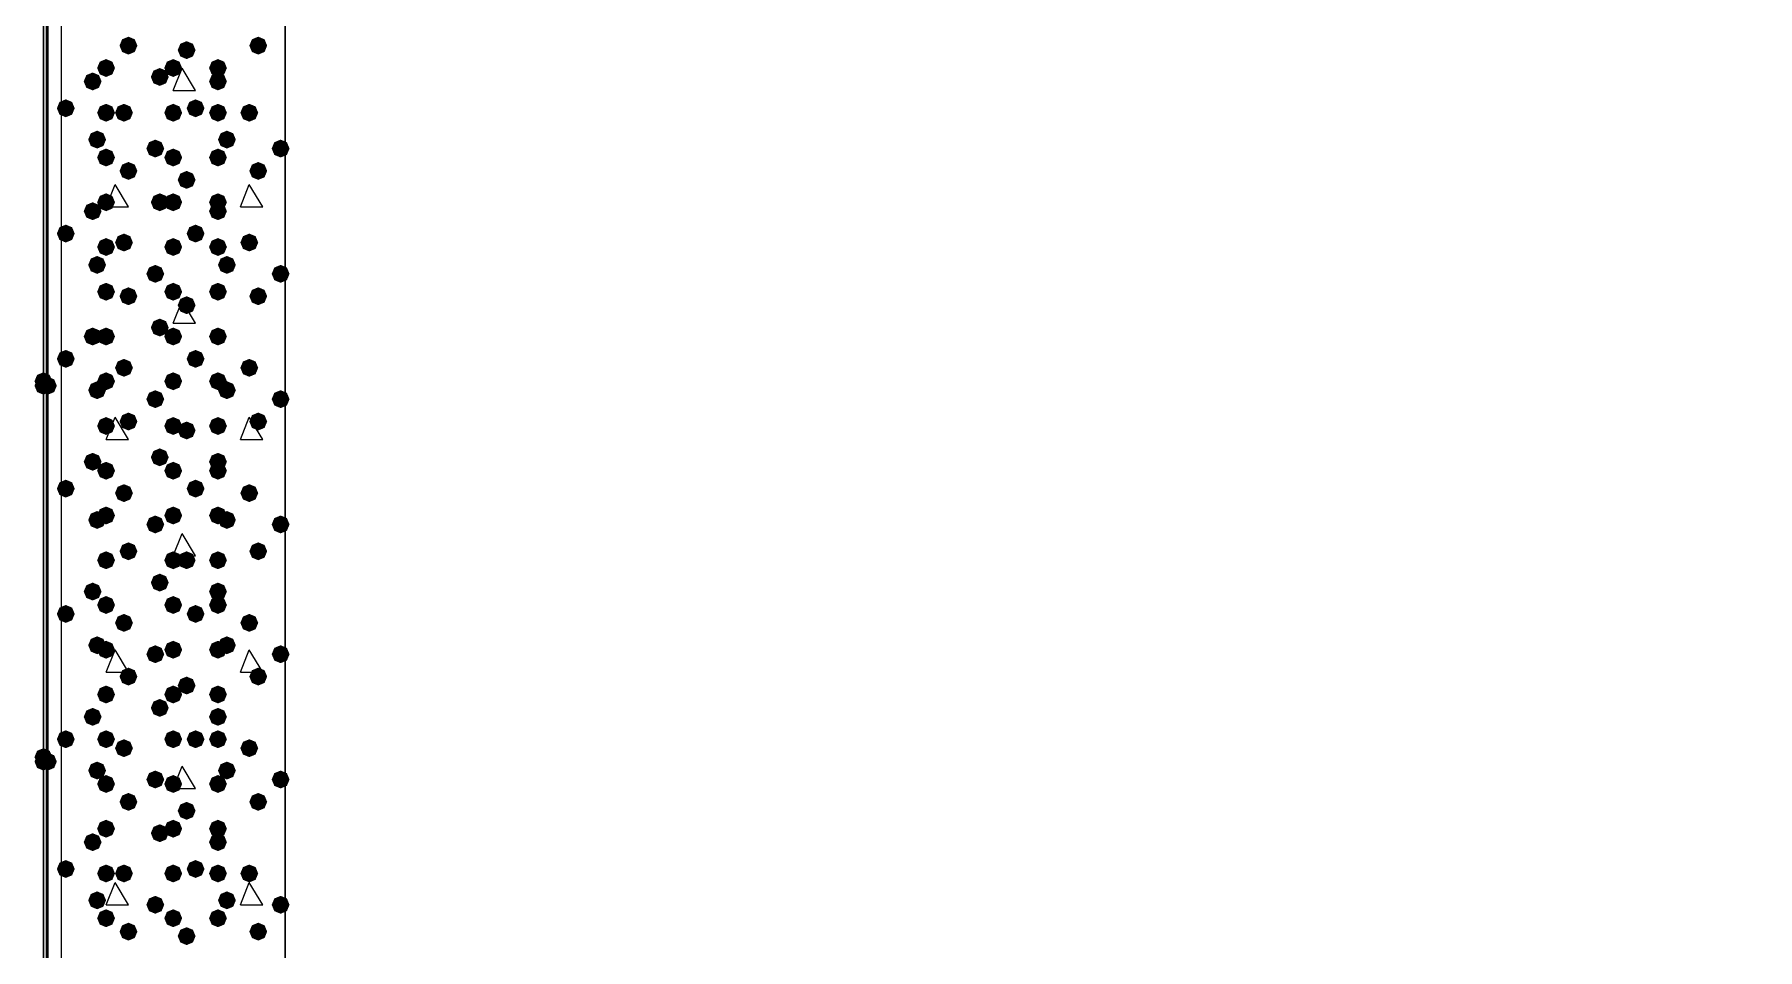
# Model space of a CAD drawing. Header units: millimetres. Extents: x 0 to 420, y 0 to 297.
# Drawn here: x 32.22 to 48.51, y 165.99 to 174.65 of the extents above; entities that cross this region are included whole.
import ezdxf

# ---------------------------------------------------------------- set-up
doc = ezdxf.new("R2010")
doc.units = ezdxf.units.MM
doc.layers.get('0').update_dxf_attribs({"linetype": 'CONTINUOUS'})

msp = doc.modelspace()

# ---------------------------------------------------------------- hatches: boundary and pattern name
at = {"true_color": 0x000007}
h = msp.add_hatch(color=0, dxfattribs=at)
h.paths.add_polyline_path([(32.342667, 226.271667), (32.342667, 82.677)], flags=0)
h.paths.add_polyline_path([(32.342667, 82.677), (32.342667, 226.271667)], flags=0)
at = {"true_color": 0x000008}
for points in [[(33.189333, 174.540333), (33.164462, 174.480537), (33.104667, 174.455667), (33.044871, 174.480537), (33.02, 174.540333), (33.044871, 174.600129), (33.104667, 174.625), (33.164462, 174.600129)], [(33.739667, 174.498), (33.714796, 174.438204), (33.655, 174.413333), (33.595204, 174.438204), (33.570333, 174.498), (33.595204, 174.557796), (33.655, 174.582667), (33.714796, 174.557796)], [(34.417, 174.540333), (34.392129, 174.480537), (34.332333, 174.455667), (34.272538, 174.480537), (34.247667, 174.540333), (34.272537, 174.600129), (34.332333, 174.625), (34.392129, 174.600129)], [(32.977667, 174.328667), (32.952796, 174.268871), (32.893, 174.244), (32.833204, 174.268871), (32.808333, 174.328667), (32.833204, 174.388462), (32.893, 174.413333), (32.952796, 174.388463)], [(33.612667, 174.328667), (33.587796, 174.268871), (33.528, 174.244), (33.468204, 174.268871), (33.443333, 174.328667), (33.468204, 174.388462), (33.528, 174.413333), (33.587796, 174.388463)], [(34.036, 174.328667), (34.011129, 174.268871), (33.951333, 174.244), (33.891537, 174.268871), (33.866667, 174.328667), (33.891537, 174.388462), (33.951333, 174.413333), (34.011129, 174.388463)], [(32.850667, 174.201667), (32.825796, 174.141871), (32.766, 174.117), (32.706204, 174.141871), (32.681333, 174.201667), (32.706204, 174.261462), (32.766, 174.286333), (32.825796, 174.261463)], [(33.485667, 174.244), (33.460796, 174.184204), (33.401, 174.159333), (33.341204, 174.184204), (33.316333, 174.244), (33.341204, 174.303796), (33.401, 174.328667), (33.460796, 174.303796)], [(34.036, 174.201667), (34.011129, 174.141871), (33.951333, 174.117), (33.891537, 174.141871), (33.866667, 174.201667), (33.891537, 174.261462), (33.951333, 174.286333), (34.011129, 174.261463)], [(32.596667, 173.947667), (32.571796, 173.887871), (32.512, 173.863), (32.452204, 173.887871), (32.427333, 173.947667), (32.452204, 174.007462), (32.512, 174.032333), (32.571796, 174.007463)], [(32.977667, 173.905333), (32.952796, 173.845537), (32.893, 173.820667), (32.833204, 173.845537), (32.808333, 173.905333), (32.833204, 173.965129), (32.893, 173.99), (32.952796, 173.965129)], [(33.147, 173.905333), (33.122129, 173.845537), (33.062333, 173.820667), (33.002538, 173.845537), (32.977667, 173.905333), (33.002537, 173.965129), (33.062333, 173.99), (33.122129, 173.965129)], [(33.612667, 173.905333), (33.587796, 173.845537), (33.528, 173.820667), (33.468204, 173.845537), (33.443333, 173.905333), (33.468204, 173.965129), (33.528, 173.99), (33.587796, 173.965129)], [(33.824333, 173.947667), (33.799462, 173.887871), (33.739667, 173.863), (33.679871, 173.887871), (33.655, 173.947667), (33.679871, 174.007462), (33.739667, 174.032333), (33.799462, 174.007463)], [(34.036, 173.905333), (34.011129, 173.845537), (33.951333, 173.820667), (33.891537, 173.845537), (33.866667, 173.905333), (33.891537, 173.965129), (33.951333, 173.99), (34.011129, 173.965129)], [(34.332333, 173.905333), (34.307463, 173.845537), (34.247667, 173.820667), (34.187871, 173.845537), (34.163, 173.905333), (34.187871, 173.965129), (34.247667, 173.99), (34.307462, 173.965129)], [(32.893, 173.651333), (32.868129, 173.591537), (32.808333, 173.566667), (32.748537, 173.591537), (32.723667, 173.651333), (32.748537, 173.711129), (32.808333, 173.736), (32.868129, 173.711129)], [(33.443333, 173.566667), (33.418463, 173.506871), (33.358667, 173.482), (33.298871, 173.506871), (33.274, 173.566667), (33.298871, 173.626462), (33.358667, 173.651333), (33.418462, 173.626463)], [(34.120667, 173.651333), (34.095796, 173.591537), (34.036, 173.566667), (33.976204, 173.591537), (33.951333, 173.651333), (33.976204, 173.711129), (34.036, 173.736), (34.095796, 173.711129)], [(34.628667, 173.566667), (34.603796, 173.506871), (34.544, 173.482), (34.484204, 173.506871), (34.459333, 173.566667), (34.484204, 173.626462), (34.544, 173.651333), (34.603796, 173.626463)], [(32.977667, 173.482), (32.952796, 173.422204), (32.893, 173.397333), (32.833204, 173.422204), (32.808333, 173.482), (32.833204, 173.541796), (32.893, 173.566667), (32.952796, 173.541796)], [(33.189333, 173.355), (33.164462, 173.295204), (33.104667, 173.270333), (33.044871, 173.295204), (33.02, 173.355), (33.044871, 173.414796), (33.104667, 173.439667), (33.164462, 173.414796)], [(33.612667, 173.482), (33.587796, 173.422204), (33.528, 173.397333), (33.468204, 173.422204), (33.443333, 173.482), (33.468204, 173.541796), (33.528, 173.566667), (33.587796, 173.541796)], [(34.036, 173.482), (34.011129, 173.422204), (33.951333, 173.397333), (33.891537, 173.422204), (33.866667, 173.482), (33.891537, 173.541796), (33.951333, 173.566667), (34.011129, 173.541796)], [(34.417, 173.355), (34.392129, 173.295204), (34.332333, 173.270333), (34.272538, 173.295204), (34.247667, 173.355), (34.272537, 173.414796), (34.332333, 173.439667), (34.392129, 173.414796)], [(33.739667, 173.270333), (33.714796, 173.210537), (33.655, 173.185667), (33.595204, 173.210537), (33.570333, 173.270333), (33.595204, 173.330129), (33.655, 173.355), (33.714796, 173.330129)], [(32.977667, 173.058667), (32.952796, 172.998871), (32.893, 172.974), (32.833204, 172.998871), (32.808333, 173.058667), (32.833204, 173.118462), (32.893, 173.143333), (32.952796, 173.118463)], [(33.485667, 173.058667), (33.460796, 172.998871), (33.401, 172.974), (33.341204, 172.998871), (33.316333, 173.058667), (33.341204, 173.118462), (33.401, 173.143333), (33.460796, 173.118463)], [(33.612667, 173.058667), (33.587796, 172.998871), (33.528, 172.974), (33.468204, 172.998871), (33.443333, 173.058667), (33.468204, 173.118462), (33.528, 173.143333), (33.587796, 173.118463)], [(34.036, 173.058667), (34.011129, 172.998871), (33.951333, 172.974), (33.891537, 172.998871), (33.866667, 173.058667), (33.891537, 173.118462), (33.951333, 173.143333), (34.011129, 173.118463)], [(32.850667, 172.974), (32.825796, 172.914204), (32.766, 172.889333), (32.706204, 172.914204), (32.681333, 172.974), (32.706204, 173.033796), (32.766, 173.058667), (32.825796, 173.033796)], [(34.036, 172.974), (34.011129, 172.914204), (33.951333, 172.889333), (33.891537, 172.914204), (33.866667, 172.974), (33.891537, 173.033796), (33.951333, 173.058667), (34.011129, 173.033796)], [(32.596667, 172.762333), (32.571796, 172.702537), (32.512, 172.677667), (32.452204, 172.702537), (32.427333, 172.762333), (32.452204, 172.822129), (32.512, 172.847), (32.571796, 172.822129)], [(33.147, 172.677667), (33.122129, 172.617871), (33.062333, 172.593), (33.002538, 172.617871), (32.977667, 172.677667), (33.002537, 172.737462), (33.062333, 172.762333), (33.122129, 172.737463)], [(33.824333, 172.762333), (33.799462, 172.702537), (33.739667, 172.677667), (33.679871, 172.702537), (33.655, 172.762333), (33.679871, 172.822129), (33.739667, 172.847), (33.799462, 172.822129)], [(34.332333, 172.677667), (34.307463, 172.617871), (34.247667, 172.593), (34.187871, 172.617871), (34.163, 172.677667), (34.187871, 172.737462), (34.247667, 172.762333), (34.307462, 172.737463)], [(32.977667, 172.635333), (32.952796, 172.575537), (32.893, 172.550667), (32.833204, 172.575537), (32.808333, 172.635333), (32.833204, 172.695129), (32.893, 172.72), (32.952796, 172.695129)], [(33.612667, 172.635333), (33.587796, 172.575537), (33.528, 172.550667), (33.468204, 172.575537), (33.443333, 172.635333), (33.468204, 172.695129), (33.528, 172.72), (33.587796, 172.695129)], [(34.036, 172.635333), (34.011129, 172.575537), (33.951333, 172.550667), (33.891537, 172.575537), (33.866667, 172.635333), (33.891537, 172.695129), (33.951333, 172.72), (34.011129, 172.695129)], [(32.893, 172.466), (32.868129, 172.406204), (32.808333, 172.381333), (32.748537, 172.406204), (32.723667, 172.466), (32.748537, 172.525796), (32.808333, 172.550667), (32.868129, 172.525796)], [(33.443333, 172.381333), (33.418463, 172.321537), (33.358667, 172.296667), (33.298871, 172.321537), (33.274, 172.381333), (33.298871, 172.441129), (33.358667, 172.466), (33.418462, 172.441129)], [(34.120667, 172.466), (34.095796, 172.406204), (34.036, 172.381333), (33.976204, 172.406204), (33.951333, 172.466), (33.976204, 172.525796), (34.036, 172.550667), (34.095796, 172.525796)], [(34.628667, 172.381333), (34.603796, 172.321537), (34.544, 172.296667), (34.484204, 172.321537), (34.459333, 172.381333), (34.484204, 172.441129), (34.544, 172.466), (34.603796, 172.441129)], [(32.977667, 172.212), (32.952796, 172.152204), (32.893, 172.127333), (32.833204, 172.152204), (32.808333, 172.212), (32.833204, 172.271796), (32.893, 172.296667), (32.952796, 172.271796)], [(33.612667, 172.212), (33.587796, 172.152204), (33.528, 172.127333), (33.468204, 172.152204), (33.443333, 172.212), (33.468204, 172.271796), (33.528, 172.296667), (33.587796, 172.271796)], [(34.036, 172.212), (34.011129, 172.152204), (33.951333, 172.127333), (33.891537, 172.152204), (33.866667, 172.212), (33.891537, 172.271796), (33.951333, 172.296667), (34.011129, 172.271796)], [(33.189333, 172.169667), (33.164462, 172.109871), (33.104667, 172.085), (33.044871, 172.109871), (33.02, 172.169667), (33.044871, 172.229462), (33.104667, 172.254333), (33.164462, 172.229463)], [(33.739667, 172.085), (33.714796, 172.025204), (33.655, 172.000333), (33.595204, 172.025204), (33.570333, 172.085), (33.595204, 172.144796), (33.655, 172.169667), (33.714796, 172.144796)], [(34.417, 172.169667), (34.392129, 172.109871), (34.332333, 172.085), (34.272538, 172.109871), (34.247667, 172.169667), (34.272537, 172.229462), (34.332333, 172.254333), (34.392129, 172.229463)], [(33.485667, 171.873333), (33.460796, 171.813538), (33.401, 171.788667), (33.341204, 171.813538), (33.316333, 171.873333), (33.341204, 171.933129), (33.401, 171.958), (33.460796, 171.933129)], [(32.850667, 171.788667), (32.825796, 171.728871), (32.766, 171.704), (32.706204, 171.728871), (32.681333, 171.788667), (32.706204, 171.848462), (32.766, 171.873333), (32.825796, 171.848463)], [(32.977667, 171.788667), (32.952796, 171.728871), (32.893, 171.704), (32.833204, 171.728871), (32.808333, 171.788667), (32.833204, 171.848462), (32.893, 171.873333), (32.952796, 171.848463)], [(33.612667, 171.788667), (33.587796, 171.728871), (33.528, 171.704), (33.468204, 171.728871), (33.443333, 171.788667), (33.468204, 171.848462), (33.528, 171.873333), (33.587796, 171.848463)], [(34.036, 171.788667), (34.011129, 171.728871), (33.951333, 171.704), (33.891537, 171.728871), (33.866667, 171.788667), (33.891537, 171.848462), (33.951333, 171.873333), (34.011129, 171.848463)], [(34.036, 171.788667), (34.011129, 171.728871), (33.951333, 171.704), (33.891537, 171.728871), (33.866667, 171.788667), (33.891537, 171.848462), (33.951333, 171.873333), (34.011129, 171.848463)], [(32.596667, 171.577), (32.571796, 171.517204), (32.512, 171.492333), (32.452204, 171.517204), (32.427333, 171.577), (32.452204, 171.636796), (32.512, 171.661667), (32.571796, 171.636796)], [(33.824333, 171.577), (33.799462, 171.517204), (33.739667, 171.492333), (33.679871, 171.517204), (33.655, 171.577), (33.679871, 171.636796), (33.739667, 171.661667), (33.799462, 171.636796)], [(33.147, 171.492333), (33.122129, 171.432537), (33.062333, 171.407667), (33.002538, 171.432537), (32.977667, 171.492333), (33.002537, 171.552129), (33.062333, 171.577), (33.122129, 171.552129)], [(34.332333, 171.492333), (34.307463, 171.432537), (34.247667, 171.407667), (34.187871, 171.432537), (34.163, 171.492333), (34.187871, 171.552129), (34.247667, 171.577), (34.307462, 171.552129)], [(32.893, 171.280667), (32.868129, 171.220871), (32.808333, 171.196), (32.748537, 171.220871), (32.723667, 171.280667), (32.748537, 171.340462), (32.808333, 171.365333), (32.868129, 171.340463)], [(32.977667, 171.365333), (32.952796, 171.305537), (32.893, 171.280667), (32.833204, 171.305537), (32.808333, 171.365333), (32.833204, 171.425129), (32.893, 171.45), (32.952796, 171.425129)], [(33.612667, 171.365333), (33.587796, 171.305537), (33.528, 171.280667), (33.468204, 171.305537), (33.443333, 171.365333), (33.468204, 171.425129), (33.528, 171.45), (33.587796, 171.425129)], [(34.036, 171.365333), (34.011129, 171.305537), (33.951333, 171.280667), (33.891537, 171.305537), (33.866667, 171.365333), (33.891537, 171.425129), (33.951333, 171.45), (34.011129, 171.425129)], [(34.120667, 171.280667), (34.095796, 171.220871), (34.036, 171.196), (33.976204, 171.220871), (33.951333, 171.280667), (33.976204, 171.340462), (34.036, 171.365333), (34.095796, 171.340463)], [(33.443333, 171.196), (33.418463, 171.136204), (33.358667, 171.111333), (33.298871, 171.136204), (33.274, 171.196), (33.298871, 171.255796), (33.358667, 171.280667), (33.418462, 171.255796)], [(34.628667, 171.196), (34.603796, 171.136204), (34.544, 171.111333), (34.484204, 171.136204), (34.459333, 171.196), (34.484204, 171.255796), (34.544, 171.280667), (34.603796, 171.255796)], [(32.977667, 170.942), (32.952796, 170.882204), (32.893, 170.857333), (32.833204, 170.882204), (32.808333, 170.942), (32.833204, 171.001796), (32.893, 171.026667), (32.952796, 171.001796)], [(33.189333, 170.984333), (33.164462, 170.924537), (33.104667, 170.899667), (33.044871, 170.924537), (33.02, 170.984333), (33.044871, 171.044129), (33.104667, 171.069), (33.164462, 171.044129)], [(33.612667, 170.942), (33.587796, 170.882204), (33.528, 170.857333), (33.468204, 170.882204), (33.443333, 170.942), (33.468204, 171.001796), (33.528, 171.026667), (33.587796, 171.001796)], [(33.739667, 170.899667), (33.714796, 170.839871), (33.655, 170.815), (33.595204, 170.839871), (33.570333, 170.899667), (33.595204, 170.959462), (33.655, 170.984333), (33.714796, 170.959463)], [(34.036, 170.942), (34.011129, 170.882204), (33.951333, 170.857333), (33.891537, 170.882204), (33.866667, 170.942), (33.891537, 171.001796), (33.951333, 171.026667), (34.011129, 171.001796)], [(34.417, 170.984333), (34.392129, 170.924537), (34.332333, 170.899667), (34.272538, 170.924537), (34.247667, 170.984333), (34.272537, 171.044129), (34.332333, 171.069), (34.392129, 171.044129)], [(32.850667, 170.603333), (32.825796, 170.543537), (32.766, 170.518667), (32.706204, 170.543537), (32.681333, 170.603333), (32.706204, 170.663129), (32.766, 170.688), (32.825796, 170.663129)], [(33.485667, 170.645667), (33.460796, 170.585871), (33.401, 170.561), (33.341204, 170.585871), (33.316333, 170.645667), (33.341204, 170.705462), (33.401, 170.730333), (33.460796, 170.705463)], [(34.036, 170.603333), (34.011129, 170.543537), (33.951333, 170.518667), (33.891537, 170.543537), (33.866667, 170.603333), (33.891537, 170.663129), (33.951333, 170.688), (34.011129, 170.663129)], [(32.977667, 170.518667), (32.952796, 170.458871), (32.893, 170.434), (32.833204, 170.458871), (32.808333, 170.518667), (32.833204, 170.578462), (32.893, 170.603333), (32.952796, 170.578463)], [(33.612667, 170.518667), (33.587796, 170.458871), (33.528, 170.434), (33.468204, 170.458871), (33.443333, 170.518667), (33.468204, 170.578462), (33.528, 170.603333), (33.587796, 170.578463)], [(34.036, 170.518667), (34.011129, 170.458871), (33.951333, 170.434), (33.891537, 170.458871), (33.866667, 170.518667), (33.891537, 170.578462), (33.951333, 170.603333), (34.011129, 170.578463)], [(32.596667, 170.349333), (32.571796, 170.289537), (32.512, 170.264667), (32.452204, 170.289537), (32.427333, 170.349333), (32.452204, 170.409129), (32.512, 170.434), (32.571796, 170.409129)], [(33.147, 170.307), (33.122129, 170.247204), (33.062333, 170.222333), (33.002538, 170.247204), (32.977667, 170.307), (33.002537, 170.366796), (33.062333, 170.391667), (33.122129, 170.366796)], [(33.824333, 170.349333), (33.799462, 170.289537), (33.739667, 170.264667), (33.679871, 170.289537), (33.655, 170.349333), (33.679871, 170.409129), (33.739667, 170.434), (33.799462, 170.409129)], [(34.332333, 170.307), (34.307463, 170.247204), (34.247667, 170.222333), (34.187871, 170.247204), (34.163, 170.307), (34.187871, 170.366796), (34.247667, 170.391667), (34.307462, 170.366796)], [(32.977667, 170.095333), (32.952796, 170.035537), (32.893, 170.010667), (32.833204, 170.035537), (32.808333, 170.095333), (32.833204, 170.155129), (32.893, 170.18), (32.952796, 170.155129)], [(33.612667, 170.095333), (33.587796, 170.035537), (33.528, 170.010667), (33.468204, 170.035537), (33.443333, 170.095333), (33.468204, 170.155129), (33.528, 170.18), (33.587796, 170.155129)], [(34.036, 170.095333), (34.011129, 170.035537), (33.951333, 170.010667), (33.891537, 170.035537), (33.866667, 170.095333), (33.891537, 170.155129), (33.951333, 170.18), (34.011129, 170.155129)], [(32.893, 170.053), (32.868129, 169.993204), (32.808333, 169.968333), (32.748537, 169.993204), (32.723667, 170.053), (32.748537, 170.112796), (32.808333, 170.137667), (32.868129, 170.112796)], [(33.443333, 170.010667), (33.418463, 169.950871), (33.358667, 169.926), (33.298871, 169.950871), (33.274, 170.010667), (33.298871, 170.070462), (33.358667, 170.095333), (33.418462, 170.070463)], [(34.120667, 170.053), (34.095796, 169.993204), (34.036, 169.968333), (33.976204, 169.993204), (33.951333, 170.053), (33.976204, 170.112796), (34.036, 170.137667), (34.095796, 170.112796)], [(34.628667, 170.010667), (34.603796, 169.950871), (34.544, 169.926), (34.484204, 169.950871), (34.459333, 170.010667), (34.484204, 170.070462), (34.544, 170.095333), (34.603796, 170.070463)], [(33.189333, 169.756667), (33.164462, 169.696871), (33.104667, 169.672), (33.044871, 169.696871), (33.02, 169.756667), (33.044871, 169.816462), (33.104667, 169.841333), (33.164462, 169.816463)], [(34.417, 169.756667), (34.392129, 169.696871), (34.332333, 169.672), (34.272538, 169.696871), (34.247667, 169.756667), (34.272537, 169.816462), (34.332333, 169.841333), (34.392129, 169.816463)], [(32.977667, 169.672), (32.952796, 169.612204), (32.893, 169.587333), (32.833204, 169.612204), (32.808333, 169.672), (32.833204, 169.731796), (32.893, 169.756667), (32.952796, 169.731796)], [(33.612667, 169.672), (33.587796, 169.612204), (33.528, 169.587333), (33.468204, 169.612204), (33.443333, 169.672), (33.468204, 169.731796), (33.528, 169.756667), (33.587796, 169.731796)], [(33.739667, 169.672), (33.714796, 169.612204), (33.655, 169.587333), (33.595204, 169.612204), (33.570333, 169.672), (33.595204, 169.731796), (33.655, 169.756667), (33.714796, 169.731796)], [(34.036, 169.672), (34.011129, 169.612204), (33.951333, 169.587333), (33.891537, 169.612204), (33.866667, 169.672), (33.891537, 169.731796), (33.951333, 169.756667), (34.011129, 169.731796)], [(33.485667, 169.460333), (33.460796, 169.400537), (33.401, 169.375667), (33.341204, 169.400537), (33.316333, 169.460333), (33.341204, 169.520129), (33.401, 169.545), (33.460796, 169.520129)], [(32.850667, 169.375667), (32.825796, 169.315871), (32.766, 169.291), (32.706204, 169.315871), (32.681333, 169.375667), (32.706204, 169.435462), (32.766, 169.460333), (32.825796, 169.435463)], [(34.036, 169.375667), (34.011129, 169.315871), (33.951333, 169.291), (33.891537, 169.315871), (33.866667, 169.375667), (33.891537, 169.435462), (33.951333, 169.460333), (34.011129, 169.435463)], [(32.596667, 169.164), (32.571796, 169.104204), (32.512, 169.079333), (32.452204, 169.104204), (32.427333, 169.164), (32.452204, 169.223796), (32.512, 169.248667), (32.571796, 169.223796)], [(32.977667, 169.248667), (32.952796, 169.188871), (32.893, 169.164), (32.833204, 169.188871), (32.808333, 169.248667), (32.833204, 169.308462), (32.893, 169.333333), (32.952796, 169.308463)], [(33.612667, 169.248667), (33.587796, 169.188871), (33.528, 169.164), (33.468204, 169.188871), (33.443333, 169.248667), (33.468204, 169.308462), (33.528, 169.333333), (33.587796, 169.308463)], [(33.824333, 169.164), (33.799462, 169.104204), (33.739667, 169.079333), (33.679871, 169.104204), (33.655, 169.164), (33.679871, 169.223796), (33.739667, 169.248667), (33.799462, 169.223796)], [(34.036, 169.248667), (34.011129, 169.188871), (33.951333, 169.164), (33.891537, 169.188871), (33.866667, 169.248667), (33.891537, 169.308462), (33.951333, 169.333333), (34.011129, 169.308463)], [(33.147, 169.079333), (33.122129, 169.019537), (33.062333, 168.994667), (33.002538, 169.019537), (32.977667, 169.079333), (33.002537, 169.139129), (33.062333, 169.164), (33.122129, 169.139129)], [(34.332333, 169.079333), (34.307463, 169.019537), (34.247667, 168.994667), (34.187871, 169.019537), (34.163, 169.079333), (34.187871, 169.139129), (34.247667, 169.164), (34.307462, 169.139129)], [(32.893, 168.867667), (32.868129, 168.807871), (32.808333, 168.783), (32.748537, 168.807871), (32.723667, 168.867667), (32.748537, 168.927462), (32.808333, 168.952333), (32.868129, 168.927463)], [(32.977667, 168.825333), (32.952796, 168.765537), (32.893, 168.740667), (32.833204, 168.765537), (32.808333, 168.825333), (32.833204, 168.885129), (32.893, 168.91), (32.952796, 168.885129)], [(33.443333, 168.783), (33.418463, 168.723204), (33.358667, 168.698333), (33.298871, 168.723204), (33.274, 168.783), (33.298871, 168.842796), (33.358667, 168.867667), (33.418462, 168.842796)], [(33.612667, 168.825333), (33.587796, 168.765537), (33.528, 168.740667), (33.468204, 168.765537), (33.443333, 168.825333), (33.468204, 168.885129), (33.528, 168.91), (33.587796, 168.885129)], [(34.036, 168.825333), (34.011129, 168.765537), (33.951333, 168.740667), (33.891537, 168.765537), (33.866667, 168.825333), (33.891537, 168.885129), (33.951333, 168.91), (34.011129, 168.885129)], [(34.120667, 168.867667), (34.095796, 168.807871), (34.036, 168.783), (33.976204, 168.807871), (33.951333, 168.867667), (33.976204, 168.927462), (34.036, 168.952333), (34.095796, 168.927463)], [(34.628667, 168.783), (34.603796, 168.723204), (34.544, 168.698333), (34.484204, 168.723204), (34.459333, 168.783), (34.484204, 168.842796), (34.544, 168.867667), (34.603796, 168.842796)], [(33.189333, 168.571333), (33.164462, 168.511537), (33.104667, 168.486667), (33.044871, 168.511537), (33.02, 168.571333), (33.044871, 168.631129), (33.104667, 168.656), (33.164462, 168.631129)], [(33.739667, 168.486667), (33.714796, 168.426871), (33.655, 168.402), (33.595204, 168.426871), (33.570333, 168.486667), (33.595204, 168.546462), (33.655, 168.571333), (33.714796, 168.546463)], [(34.417, 168.571333), (34.392129, 168.511537), (34.332333, 168.486667), (34.272538, 168.511537), (34.247667, 168.571333), (34.272537, 168.631129), (34.332333, 168.656), (34.392129, 168.631129)], [(32.977667, 168.402), (32.952796, 168.342204), (32.893, 168.317333), (32.833204, 168.342204), (32.808333, 168.402), (32.833204, 168.461796), (32.893, 168.486667), (32.952796, 168.461796)], [(33.612667, 168.402), (33.587796, 168.342204), (33.528, 168.317333), (33.468204, 168.342204), (33.443333, 168.402), (33.468204, 168.461796), (33.528, 168.486667), (33.587796, 168.461796)], [(34.036, 168.402), (34.011129, 168.342204), (33.951333, 168.317333), (33.891537, 168.342204), (33.866667, 168.402), (33.891537, 168.461796), (33.951333, 168.486667), (34.011129, 168.461796)], [(32.850667, 168.190333), (32.825796, 168.130537), (32.766, 168.105667), (32.706204, 168.130537), (32.681333, 168.190333), (32.706204, 168.250129), (32.766, 168.275), (32.825796, 168.250129)], [(33.485667, 168.275), (33.460796, 168.215204), (33.401, 168.190333), (33.341204, 168.215204), (33.316333, 168.275), (33.341204, 168.334796), (33.401, 168.359667), (33.460796, 168.334796)], [(34.036, 168.190333), (34.011129, 168.130537), (33.951333, 168.105667), (33.891537, 168.130537), (33.866667, 168.190333), (33.891537, 168.250129), (33.951333, 168.275), (34.011129, 168.250129)], [(32.596667, 167.978667), (32.571796, 167.918871), (32.512, 167.894), (32.452204, 167.918871), (32.427333, 167.978667), (32.452204, 168.038462), (32.512, 168.063333), (32.571796, 168.038463)], [(32.977667, 167.978667), (32.952796, 167.918871), (32.893, 167.894), (32.833204, 167.918871), (32.808333, 167.978667), (32.833204, 168.038462), (32.893, 168.063333), (32.952796, 168.038463)], [(33.612667, 167.978667), (33.587796, 167.918871), (33.528, 167.894), (33.468204, 167.918871), (33.443333, 167.978667), (33.468204, 168.038462), (33.528, 168.063333), (33.587796, 168.038463)], [(33.824333, 167.978667), (33.799462, 167.918871), (33.739667, 167.894), (33.679871, 167.918871), (33.655, 167.978667), (33.679871, 168.038462), (33.739667, 168.063333), (33.799462, 168.038463)], [(34.036, 167.978667), (34.011129, 167.918871), (33.951333, 167.894), (33.891537, 167.918871), (33.866667, 167.978667), (33.891537, 168.038462), (33.951333, 168.063333), (34.011129, 168.038463)], [(33.147, 167.894), (33.122129, 167.834204), (33.062333, 167.809333), (33.002538, 167.834204), (32.977667, 167.894), (33.002537, 167.953796), (33.062333, 167.978667), (33.122129, 167.953796)], [(34.332333, 167.894), (34.307463, 167.834204), (34.247667, 167.809333), (34.187871, 167.834204), (34.163, 167.894), (34.187871, 167.953796), (34.247667, 167.978667), (34.307462, 167.953796)], [(32.893, 167.682333), (32.868129, 167.622537), (32.808333, 167.597667), (32.748537, 167.622537), (32.723667, 167.682333), (32.748537, 167.742129), (32.808333, 167.767), (32.868129, 167.742129)], [(34.120667, 167.682333), (34.095796, 167.622537), (34.036, 167.597667), (33.976204, 167.622537), (33.951333, 167.682333), (33.976204, 167.742129), (34.036, 167.767), (34.095796, 167.742129)], [(32.977667, 167.555333), (32.952796, 167.495537), (32.893, 167.470667), (32.833204, 167.495537), (32.808333, 167.555333), (32.833204, 167.615129), (32.893, 167.64), (32.952796, 167.615129)], [(33.443333, 167.597667), (33.418463, 167.537871), (33.358667, 167.513), (33.298871, 167.537871), (33.274, 167.597667), (33.298871, 167.657462), (33.358667, 167.682333), (33.418462, 167.657463)], [(33.612667, 167.555333), (33.587796, 167.495537), (33.528, 167.470667), (33.468204, 167.495537), (33.443333, 167.555333), (33.468204, 167.615129), (33.528, 167.64), (33.587796, 167.615129)], [(34.036, 167.555333), (34.011129, 167.495537), (33.951333, 167.470667), (33.891537, 167.495537), (33.866667, 167.555333), (33.891537, 167.615129), (33.951333, 167.64), (34.011129, 167.615129)], [(34.628667, 167.597667), (34.603796, 167.537871), (34.544, 167.513), (34.484204, 167.537871), (34.459333, 167.597667), (34.484204, 167.657462), (34.544, 167.682333), (34.603796, 167.657463)], [(33.189333, 167.386), (33.164462, 167.326204), (33.104667, 167.301333), (33.044871, 167.326204), (33.02, 167.386), (33.044871, 167.445796), (33.104667, 167.470667), (33.164462, 167.445796)], [(33.739667, 167.301333), (33.714796, 167.241537), (33.655, 167.216667), (33.595204, 167.241537), (33.570333, 167.301333), (33.595204, 167.361129), (33.655, 167.386), (33.714796, 167.361129)], [(34.417, 167.386), (34.392129, 167.326204), (34.332333, 167.301333), (34.272538, 167.326204), (34.247667, 167.386), (34.272537, 167.445796), (34.332333, 167.470667), (34.392129, 167.445796)], [(32.850667, 167.005), (32.825796, 166.945204), (32.766, 166.920333), (32.706204, 166.945204), (32.681333, 167.005), (32.706204, 167.064796), (32.766, 167.089667), (32.825796, 167.064796)], [(32.977667, 167.132), (32.952796, 167.072204), (32.893, 167.047333), (32.833204, 167.072204), (32.808333, 167.132), (32.833204, 167.191796), (32.893, 167.216667), (32.952796, 167.191796)], [(33.485667, 167.089667), (33.460796, 167.029871), (33.401, 167.005), (33.341204, 167.029871), (33.316333, 167.089667), (33.341204, 167.149462), (33.401, 167.174333), (33.460796, 167.149463)], [(33.612667, 167.132), (33.587796, 167.072204), (33.528, 167.047333), (33.468204, 167.072204), (33.443333, 167.132), (33.468204, 167.191796), (33.528, 167.216667), (33.587796, 167.191796)], [(34.036, 167.132), (34.011129, 167.072204), (33.951333, 167.047333), (33.891537, 167.072204), (33.866667, 167.132), (33.891537, 167.191796), (33.951333, 167.216667), (34.011129, 167.191796)], [(34.036, 167.005), (34.011129, 166.945204), (33.951333, 166.920333), (33.891537, 166.945204), (33.866667, 167.005), (33.891537, 167.064796), (33.951333, 167.089667), (34.011129, 167.064796)], [(32.596667, 166.751), (32.571796, 166.691204), (32.512, 166.666333), (32.452204, 166.691204), (32.427333, 166.751), (32.452204, 166.810796), (32.512, 166.835667), (32.571796, 166.810796)], [(32.977667, 166.708667), (32.952796, 166.648871), (32.893, 166.624), (32.833204, 166.648871), (32.808333, 166.708667), (32.833204, 166.768462), (32.893, 166.793333), (32.952796, 166.768463)], [(33.147, 166.708667), (33.122129, 166.648871), (33.062333, 166.624), (33.002538, 166.648871), (32.977667, 166.708667), (33.002537, 166.768462), (33.062333, 166.793333), (33.122129, 166.768463)], [(33.612667, 166.708667), (33.587796, 166.648871), (33.528, 166.624), (33.468204, 166.648871), (33.443333, 166.708667), (33.468204, 166.768462), (33.528, 166.793333), (33.587796, 166.768463)], [(33.824333, 166.751), (33.799462, 166.691204), (33.739667, 166.666333), (33.679871, 166.691204), (33.655, 166.751), (33.679871, 166.810796), (33.739667, 166.835667), (33.799462, 166.810796)], [(34.036, 166.708667), (34.011129, 166.648871), (33.951333, 166.624), (33.891537, 166.648871), (33.866667, 166.708667), (33.891537, 166.768462), (33.951333, 166.793333), (34.011129, 166.768463)], [(34.332333, 166.708667), (34.307463, 166.648871), (34.247667, 166.624), (34.187871, 166.648871), (34.163, 166.708667), (34.187871, 166.768462), (34.247667, 166.793333), (34.307462, 166.768463)], [(32.893, 166.454667), (32.868129, 166.394871), (32.808333, 166.37), (32.748537, 166.394871), (32.723667, 166.454667), (32.748537, 166.514462), (32.808333, 166.539333), (32.868129, 166.514463)], [(33.443333, 166.412333), (33.418463, 166.352537), (33.358667, 166.327667), (33.298871, 166.352537), (33.274, 166.412333), (33.298871, 166.472129), (33.358667, 166.497), (33.418462, 166.472129)], [(34.120667, 166.454667), (34.095796, 166.394871), (34.036, 166.37), (33.976204, 166.394871), (33.951333, 166.454667), (33.976204, 166.514462), (34.036, 166.539333), (34.095796, 166.514463)], [(34.628667, 166.412333), (34.603796, 166.352537), (34.544, 166.327667), (34.484204, 166.352537), (34.459333, 166.412333), (34.484204, 166.472129), (34.544, 166.497), (34.603796, 166.472129)], [(32.977667, 166.285333), (32.952796, 166.225537), (32.893, 166.200667), (32.833204, 166.225537), (32.808333, 166.285333), (32.833204, 166.345129), (32.893, 166.37), (32.952796, 166.345129)], [(33.189333, 166.158333), (33.164462, 166.098537), (33.104667, 166.073667), (33.044871, 166.098537), (33.02, 166.158333), (33.044871, 166.218129), (33.104667, 166.243), (33.164462, 166.218129)], [(33.612667, 166.285333), (33.587796, 166.225537), (33.528, 166.200667), (33.468204, 166.225537), (33.443333, 166.285333), (33.468204, 166.345129), (33.528, 166.37), (33.587796, 166.345129)], [(34.036, 166.285333), (34.011129, 166.225537), (33.951333, 166.200667), (33.891537, 166.225537), (33.866667, 166.285333), (33.891537, 166.345129), (33.951333, 166.37), (34.011129, 166.345129)], [(34.417, 166.158333), (34.392129, 166.098537), (34.332333, 166.073667), (34.272538, 166.098537), (34.247667, 166.158333), (34.272537, 166.218129), (34.332333, 166.243), (34.392129, 166.218129)], [(33.739667, 166.116), (33.714796, 166.056204), (33.655, 166.031333), (33.595204, 166.056204), (33.570333, 166.116), (33.595204, 166.175796), (33.655, 166.200667), (33.714796, 166.175796)]]:
    msp.add_hatch(color=0, dxfattribs=at).paths.add_polyline_path(points, flags=0)
at = {"true_color": 0x0000fe}
for points in [[(32.385, 171.365333), (32.360129, 171.305537), (32.300333, 171.280667), (32.240538, 171.305537), (32.215667, 171.365333), (32.240537, 171.425129), (32.300333, 171.45), (32.360129, 171.425129)], [(32.385, 171.323), (32.360129, 171.263204), (32.300333, 171.238333), (32.240538, 171.263204), (32.215667, 171.323), (32.240537, 171.382796), (32.300333, 171.407667), (32.360129, 171.382796)], [(32.385, 171.323), (32.360129, 171.263204), (32.300333, 171.238333), (32.240538, 171.263204), (32.215667, 171.323), (32.240537, 171.382796), (32.300333, 171.407667), (32.360129, 171.382796)], [(32.427333, 171.323), (32.402463, 171.263204), (32.342667, 171.238333), (32.282871, 171.263204), (32.258, 171.323), (32.282871, 171.382796), (32.342667, 171.407667), (32.402462, 171.382796)], [(32.385, 167.809333), (32.360129, 167.749537), (32.300333, 167.724667), (32.240538, 167.749537), (32.215667, 167.809333), (32.240537, 167.869129), (32.300333, 167.894), (32.360129, 167.869129)], [(32.385, 167.767), (32.360129, 167.707204), (32.300333, 167.682333), (32.240538, 167.707204), (32.215667, 167.767), (32.240537, 167.826796), (32.300333, 167.851667), (32.360129, 167.826796)], [(32.385, 167.767), (32.360129, 167.707204), (32.300333, 167.682333), (32.240538, 167.707204), (32.215667, 167.767), (32.240537, 167.826796), (32.300333, 167.851667), (32.360129, 167.826796)], [(32.427333, 167.767), (32.402463, 167.707204), (32.342667, 167.682333), (32.282871, 167.707204), (32.258, 167.767), (32.282871, 167.826796), (32.342667, 167.851667), (32.402462, 167.826796)]]:
    msp.add_hatch(color=0, dxfattribs=at).paths.add_polyline_path(points, flags=0)

# ---------------------------------------------------------------- linework, layer by layer
at = {"color": 0, "true_color": 0x000007}
for points in [[(32.300333, 82.677), (32.300333, 226.314)], [(32.300333, 82.677), (32.342667, 82.677), (32.342667, 226.314)], [(32.342667, 226.271667), (32.342667, 82.677)], [(32.342667, 82.677), (32.342667, 226.271667)], [(32.469667, 183.811333), (32.469667, 160.485667), (380.661333, 160.485667), (380.661333, 183.811333), (218.228333, 183.811333), (218.228333, 204.978), (194.902667, 204.978), (194.902667, 183.811333)], [(32.469667, 183.811333), (32.469667, 160.485667), (380.661333, 160.485667), (380.661333, 183.811333), (218.228333, 183.811333), (218.228333, 204.978), (194.902667, 204.978), (194.902667, 183.811333)]]:
    msp.add_lwpolyline(points, close=True, dxfattribs=at)
for points in [[(32.300333, 82.677), (32.300333, 226.314)], [(32.300333, 226.314), (32.300333, 82.677)], [(32.342667, 82.677), (32.342667, 226.271667), (32.342667, 226.314)], [(32.342667, 82.677), (32.342667, 226.271667)], [(32.469667, 181.694667), (32.469667, 162.602333)], [(34.586333, 162.602333), (34.586333, 181.694667)]]:
    msp.add_lwpolyline(points, dxfattribs=at)
at = {"color": 0, "true_color": 0x0000fd}
msp.add_lwpolyline([(34.586333, 162.602333), (378.544667, 162.602333), (378.544667, 181.694667), (216.111667, 181.694667), (216.111667, 202.861333), (197.019333, 202.861333), (197.019333, 181.694667), (34.586333, 181.694667)], close=True, dxfattribs=at)
at = {"color": 0, "true_color": 0x000008}
for points in [[(33.528, 174.117), (33.612667, 174.328667)], [(33.739667, 174.117), (33.612667, 174.328667)], [(33.528, 174.117), (33.739667, 174.117)], [(32.893, 173.016333), (32.977667, 173.228)], [(33.104667, 173.016333), (32.977667, 173.228)], [(34.163, 173.016333), (34.247667, 173.228)], [(34.374667, 173.016333), (34.247667, 173.228)], [(32.893, 173.016333), (33.104667, 173.016333)], [(34.163, 173.016333), (34.374667, 173.016333)], [(33.528, 171.915667), (33.612667, 172.127333)], [(33.739667, 171.915667), (33.612667, 172.127333)], [(33.528, 171.915667), (33.739667, 171.915667)], [(32.893, 170.815), (32.977667, 171.026667)], [(33.104667, 170.815), (32.977667, 171.026667)], [(34.163, 170.815), (34.247667, 171.026667)], [(34.374667, 170.815), (34.247667, 171.026667)], [(32.893, 170.815), (33.104667, 170.815)], [(34.163, 170.815), (34.374667, 170.815)], [(33.528, 169.714333), (33.612667, 169.926)], [(33.739667, 169.714333), (33.612667, 169.926)], [(33.528, 169.714333), (33.739667, 169.714333)], [(32.893, 168.613667), (32.977667, 168.825333)], [(33.104667, 168.613667), (32.977667, 168.825333)], [(34.163, 168.613667), (34.247667, 168.825333)], [(34.374667, 168.613667), (34.247667, 168.825333)], [(32.893, 168.613667), (33.104667, 168.613667)], [(34.163, 168.613667), (34.374667, 168.613667)], [(33.528, 167.513), (33.612667, 167.724667)], [(33.739667, 167.513), (33.612667, 167.724667)], [(33.528, 167.513), (33.739667, 167.513)], [(32.893, 166.412333), (32.977667, 166.624)], [(33.104667, 166.412333), (32.977667, 166.624)], [(34.163, 166.412333), (34.247667, 166.624)], [(34.374667, 166.412333), (34.247667, 166.624)], [(32.893, 166.412333), (33.104667, 166.412333)], [(34.163, 166.412333), (34.374667, 166.412333)]]:
    msp.add_lwpolyline(points, dxfattribs=at)

doc.saveas('drawing.dxf')
